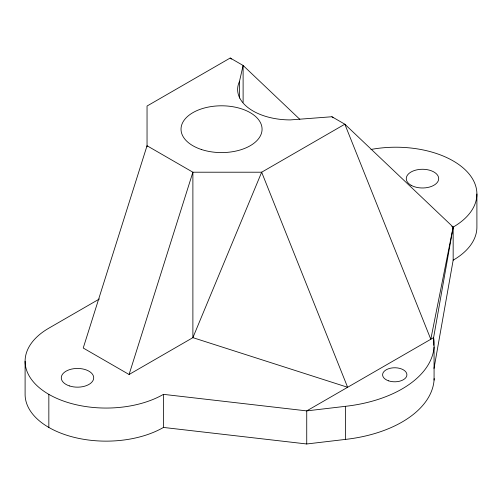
<?xml version="1.0" encoding="UTF-8"?>
<svg xmlns="http://www.w3.org/2000/svg" width="502" height="502" viewBox="0 0 502 502"><rect width="100%" height="100%" fill="white"/><g stroke="black" fill="none" stroke-linecap="round" stroke-linejoin="round"><path stroke-width="0.75" d="M434.004 368.437L453.162 260.18L453.162 227.092A81.048 46.793 0 0 0 465.003 169.601A81.048 46.793 0 0 0 370.984 149.47M239.429 98.085L239.429 81.619L243.112 65.467L230.211 58.019L147.042 106.035L147.042 146.81M129.077 374.498L192.887 337.651L192.887 172.211L147.042 145.743L83.225 348.024L129.077 374.498L192.887 172.211L261.661 172.211L344.836 124.195L453.162 227.092L433.596 337.651L433.596 345.351M99.409 298.979L48.838 328.176A81.048 46.793 0 0 0 48.838 394.352L48.838 427.44M25.1 361.264L25.1 394.352A81.048 46.793 0 0 0 75.131 437.581A81.048 46.793 0 0 0 163.457 427.44L306.735 443.981L306.735 410.893L433.596 337.651A109.618 63.29 0 0 1 345.571 406.306L306.735 410.893L163.457 394.352A81.048 46.793 0 0 1 48.838 394.352M306.735 443.981L345.571 439.394A109.618 63.29 0 0 0 434.161 378.546M451.8 226.308L453.162 227.092L430.798 339.27L344.836 124.195L331.929 116.746L290.319 119.909A52.685 30.415 0 0 1 239.429 81.619M331.929 116.746L333.064 117.819M299.832 119.338L243.112 65.467L243.112 102.32M230.211 58.019L231.347 59.092M476.9 194.004L476.9 227.092A81.048 46.793 0 0 1 453.162 260.18M434.073 347.014L434.073 380.108M345.571 406.306L345.571 439.394M163.457 394.352L163.457 427.44M261.661 172.211L192.887 337.651L347.629 387.287L261.661 172.211M388.667 380.861A12.155 7.022 0 0 0 406.909 374.787A12.155 7.022 0 0 0 388.667 368.706A12.155 7.022 0 0 0 388.667 380.861M69.389 385.912A16.208 9.356 0 0 0 93.705 377.805A16.208 9.356 0 0 0 69.389 369.704A16.208 9.356 0 0 0 69.389 385.912M411.025 185.244A16.208 9.356 0 0 0 438.146 181.046A16.208 9.356 0 0 0 418.291 169.588A16.208 9.356 0 0 0 411.025 185.244M201.283 149.458A40.524 23.399 0 0 0 262.069 129.196A40.524 23.399 0 0 0 201.283 108.934A40.524 23.399 0 0 0 201.283 149.458"/></g></svg>
